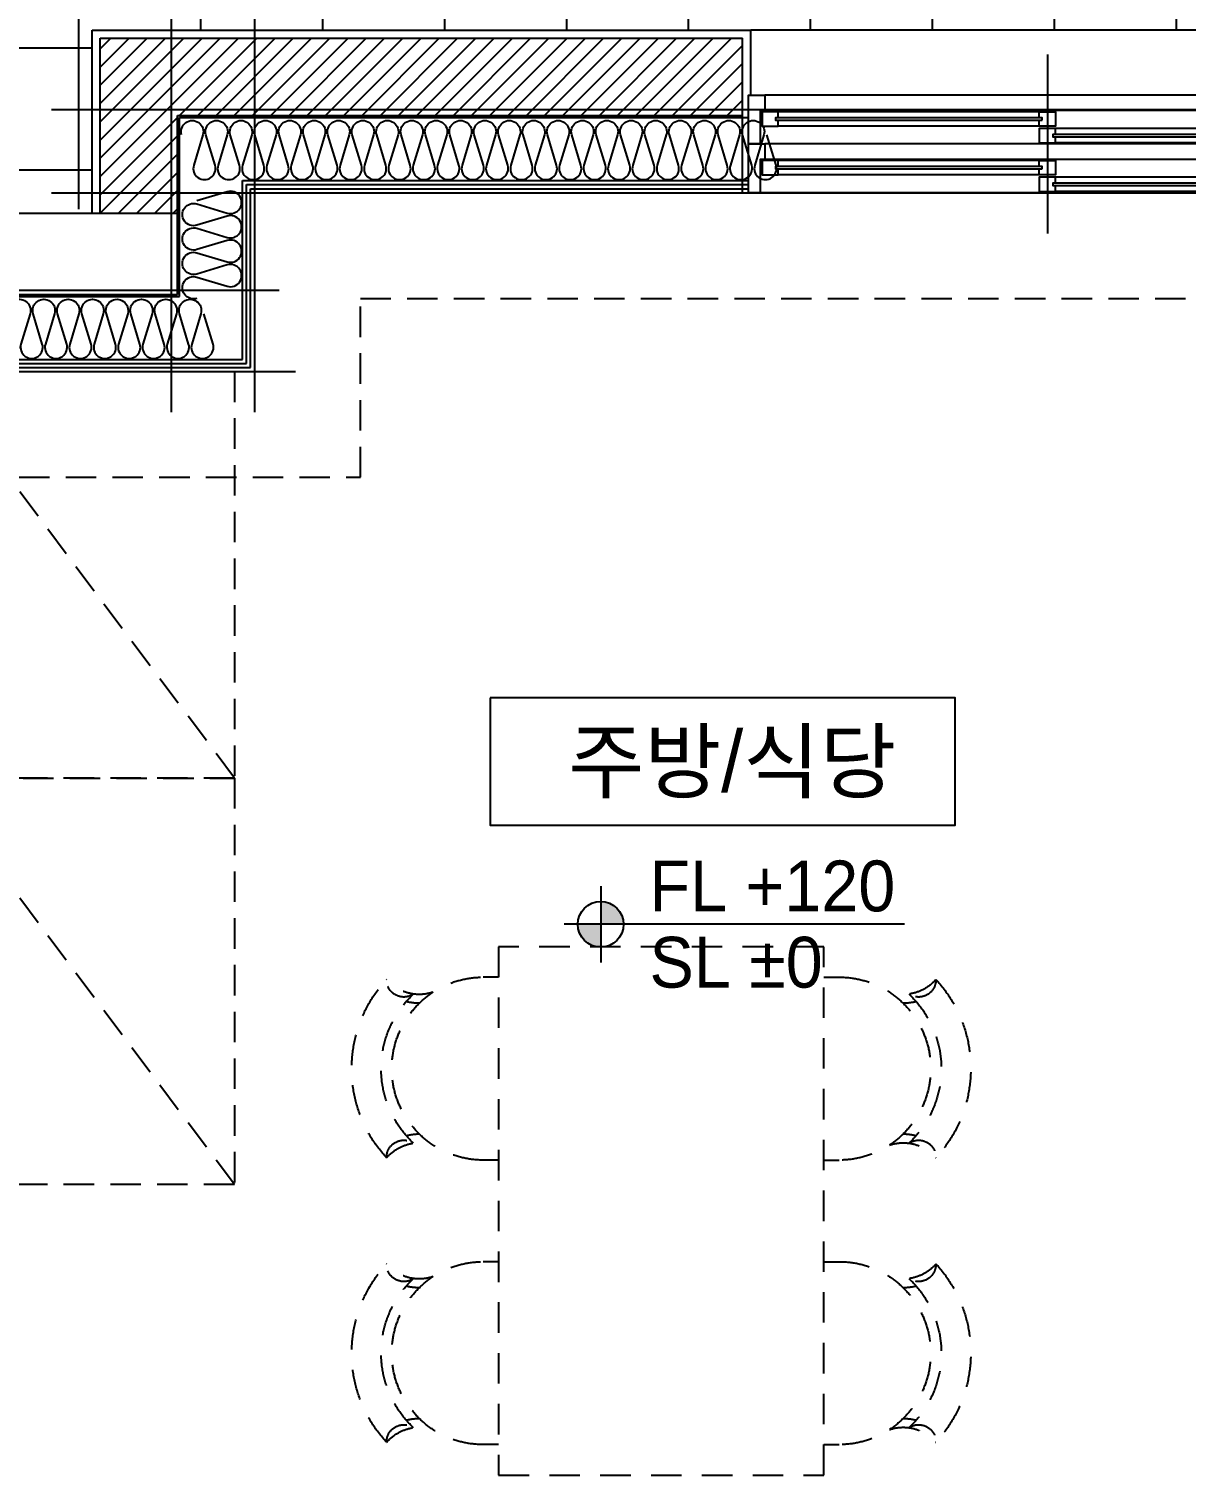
# Model space of a CAD drawing. Header units: millimetres. Extents: x -24416 to 92204, y -190080 to 23760.
# Drawn here: x 9279 to 12126, y -147088 to -143530 of the extents above; entities that cross this region are included whole.
import ezdxf
from ezdxf.enums import TextEntityAlignment as Align

# ---------------------------------------------------------------- set-up
doc = ezdxf.new("R2010")
doc.units = ezdxf.units.MM
doc.header["$LTSCALE"] = 50
for name, pattern in [('AUDIT_D_220706163347-0', [0]), ('CEN', [62, 60, -1, 0, -1]), ('HD', [2.5, 1.5, -1]), ('HID', [2.3, 1.5, -0.8])]:
    doc.linetypes.add(name, pattern=pattern)
for name, color, linetype in [('A-레벨', 7, 'AUDIT_D_220706163347-0'), ('A-창호부호', 4, 'Continuous'), ('A_HAT', 8, 'Continuous'), ('CEN_CON', 1, 'CEN'), ('CEN_WALL', 12, 'CEN'), ('CONC', 2, 'Continuous'), ('dan1', 7, 'HID'), ('ELE4', 4, 'Continuous'), ('FIN', 6, 'Continuous'), ('FUR_가구', 8, 'HD'), ('FUR_가전', 8, 'HID'), ('INS', 8, 'Continuous'), ('WAL', 3, 'Continuous'), ('WAL_DRY', 7, 'Continuous'), ('WIN', 4, 'Continuous'), ('바닥타일', 8, 'Continuous'), ('실명', 3, 'AUDIT_D_220706163347-0'), ('실명박스', 7, 'AUDIT_D_220706163347-0')]:
    doc.layers.add(name, color=color, linetype=linetype)
doc.layers.add('Defpoint', color=135, linetype='Continuous', plot=False)
doc.layers.add('MC', color=135, linetype='Continuous', plot=False)
doc.styles.add('HAUD01', font='Dotum.ttf')

# ---------------------------------------------------------------- blocks, each defined once
blk = doc.blocks.new('식탁-1300x800')
at = {"layer": 'FUR_가구'}
for p, q in [((75, 800), (75, 837.8)), ((525, 800), (525, 837.8)), ((775, 800), (775, 837.8)), ((1225, 800), (1225, 837.8)), ((75, 0), (75, -37.8)), ((525, 0), (525, -37.8)), ((775, 0), (775, -37.8)), ((1225, 0), (1225, -37.8))]:
    blk.add_line(p, q, dxfattribs=at)
blk.add_lwpolyline([(0, 800), (1300, 800), (1300, 0), (0, 0)], close=True, dxfattribs=at)
for centre, radius, start, end in [((300, 837.8), 323.6, 47.307, 132.693), ((1000, 837.8), 323.6, 47.307, 132.693), ((81.5, 1033.2), 42.4, 325.904, 91.1712), ((11.9, 995.4), 105.6, 341.0855, 49.4454), ((300, 837.8), 251.2, 43.0982, 136.9019), ((518.5, 1033.2), 42.4, 88.8288, 214.096), ((588.1, 995.4), 105.6, 130.5546, 198.9145), ((781.5, 1033.2), 42.4, 325.904, 91.1712), ((711.9, 995.4), 105.6, 341.0855, 49.4454), ((1000, 837.8), 251.2, 43.0981, 136.9018), ((1218.5, 1033.2), 42.4, 88.8288, 214.096), ((1288.1, 995.4), 105.6, 130.5546, 198.9145), ((300, 837.8), 225, 0, 180), ((1000, 837.8), 225, 360, 180), ((11.9, 995.4), 127.4, 359.9704, 14.5481), ((588.1, 995.4), 127.4, 165.452, 180.0296), ((711.9, 995.4), 127.4, 359.9704, 14.548), ((1288.1, 995.4), 127.4, 165.4519, 180.0296), ((300, -37.8), 225, 180, 360), ((1000, -37.8), 225, 180, 0), ((11.9, -195.4), 105.6, 310.5546, 18.9145), ((588.1, -195.4), 105.6, 161.0855, 229.4454), ((711.9, -195.4), 105.6, 310.5546, 18.9145), ((1288.1, -195.4), 105.6, 161.0855, 229.4454), ((81.5, -233.2), 42.4, 268.8288, 34.096), ((300, -37.8), 251.2, 223.0981, 316.9018), ((11.9, -195.4), 127.4, 345.4519, 0.0296), ((588.1, -195.4), 127.4, 179.9704, 194.548), ((518.5, -233.2), 42.4, 145.904, 271.1712), ((781.5, -233.2), 42.4, 268.8288, 34.096), ((1000, -37.8), 251.2, 223.0982, 316.9019), ((711.9, -195.4), 127.4, 345.452, 0.0296), ((1288.1, -195.4), 127.4, 179.9704, 194.5481), ((1218.5, -233.2), 42.4, 145.904, 271.1712), ((300, -37.8), 323.6, 227.307, 312.693), ((1000, -37.8), 323.6, 227.307, 312.693)]:
    blk.add_arc(centre, radius, start, end, dxfattribs=at)
blk = doc.blocks.new('WIN_이중창_1500')
at = {"layer": 'Defpoint'}
for p, q in [((-15, 240), (-15, 0)), ((1485, 240), (1485, 0))]:
    blk.add_line(p, q, dxfattribs=at)
at = {"layer": 'WIN'}
blk.add_line((735, -100), (735, 340), dxfattribs=at)
at = {"layer": 'WIN', "color": 8}
for p, q in [((1442, 240), (28, 240)), ((1397, 237), (755, 237)), ((715, 196), (73, 196)), ((1397, 202), (755, 202)), ((1430, 158), (40, 158)), ((715, 161), (73, 161)), ((1430, 120), (40, 120)), ((1397, 117), (755, 117)), ((715, 76), (73, 76)), ((1397, 82), (755, 82)), ((1430, 38), (40, 38)), ((715, 41), (73, 41)), ((1430, 0), (40, 0))]:
    blk.add_line(p, q, dxfattribs=at)
at = {"layer": 'WIN'}
for points in [[(40, 158), (28, 158), (28, 240), (0, 240), (0, 120), (40, 120), (40, 158)], [(755, 216.5), (755, 202), (715, 202), (715, 237), (755, 237), (755, 222.5)], [(1404, 222.5), (1404, 216.5), (748, 216.5), (748, 222.5), (1404, 222.5)], [(1397, 216.5), (1397, 202), (1437, 202), (1437, 237), (1397, 237), (1397, 222.5)], [(1430, 158), (1442, 158), (1442, 240), (1470, 240), (1470, 120), (1430, 120), (1430, 158)], [(73, 175.5), (73, 161), (33, 161), (33, 196), (73, 196), (73, 181.5)], [(722, 181.5), (722, 175.5), (66, 175.5), (66, 181.5), (722, 181.5)], [(715, 175.5), (715, 161), (755, 161), (755, 196), (715, 196), (715, 181.5)], [(40, 38), (28, 38), (28, 120), (0, 120), (0, 0), (40, 0), (40, 38)], [(755, 96.5), (755, 82), (715, 82), (715, 117), (755, 117), (755, 102.5)], [(1397, 96.5), (1397, 82), (1437, 82), (1437, 117), (1397, 117), (1397, 102.5)], [(1430, 38), (1442, 38), (1442, 120), (1470, 120), (1470, 0), (1430, 0), (1430, 38)], [(73, 55.5), (73, 41), (33, 41), (33, 76), (73, 76), (73, 61.5)], [(715, 55.5), (715, 41), (755, 41), (755, 76), (715, 76), (715, 61.5)], [(1404, 102.5), (1404, 96.5), (748, 96.5), (748, 102.5), (1404, 102.5)], [(722, 61.5), (722, 55.5), (66, 55.5), (66, 61.5), (722, 61.5)]]:
    blk.add_lwpolyline(points, dxfattribs=at)
blk = doc.blocks.new('insul1')
blk.add_lwpolyline([(0, 0.25, 1.344031), (0.35, 0.25), (0.2, 0.75, -1.344031), (0.55, 0.75), (0.4, 0.25)], format="xyb")
blk = doc.blocks.new('U-131A(기본)', base_point=(-95320.8, -158830.5))
at = {"layer": 'A_HAT'}
h = blk.add_hatch(dxfattribs=at)
h.set_pattern_fill('ANSI31', color=256, scale=10, style=0)
h.set_pattern_definition([(45, (-296247.877, -137577.174), (-22.4506403, 22.4506403), [])])
h.paths.add_polyline_path([(-90945.8, -150070.5), (-89365.8, -150070.5), (-89365.8, -150260.5), (-90755.8, -150260.5), (-90755.8, -150500.5), (-90945.8, -150500.5)])
at = {"layer": '바닥타일'}
h = blk.add_hatch(dxfattribs=at)
h.set_pattern_fill('_USER', color=256, scale=300, double=1, pattern_type=0)
h.set_pattern_definition([(0, (-296297.88, -137577.17), (0, 300), []), (90, (-296297.88, -137577.17), (-300, 2e-14), [])])
h.paths.add_polyline_path([(-87035.8, -150050.5), (-87035.8, -148695.5), (-90735.8, -148695.5), (-90735.8, -149580.5), (-91205.8, -149580.5), (-91205.8, -148695.5), (-93145.8, -148695.5), (-93145.8, -149285.5), (-95195.8, -149285.5), (-95195.8, -150490.5), (-90965.8, -150490.5), (-90965.8, -150050.5)])
at = {"layer": 'CEN_CON'}
blk.add_line((-93505.8, -150690.5), (-90465.8, -150690.5), dxfattribs=at)
at = {"layer": 'CEN_WALL'}
for p, q in [((-90770.8, -150990.5), (-90770.8, -148195.5)), ((-91065.8, -150245.5), (-86665.8, -150245.5))]:
    blk.add_line(p, q, dxfattribs=at)
at = {"layer": 'CONC'}
for p, q in [((-93255.8, -150500.5), (-90755.8, -150500.5)), ((-90755.8, -150700.5), (-90755.8, -150500.5)), ((-93255.8, -150700.5), (-90755.8, -150700.5))]:
    blk.add_line(p, q, dxfattribs=at)
at = {"layer": 'dan1'}
blk.add_lwpolyline([(-91375.8, -151150.5), (-90305.8, -151150.5), (-90305.8, -150710.5), (-87465.8, -150710.5), (-87465.8, -152255.5), (-87155.8, -152255.5)], dxfattribs=at)
at = {"layer": 'ELE4'}
blk.add_line((-87885.8, -150050.5), (-89345.8, -150050.5), dxfattribs=at)
at = {"layer": 'FIN'}
for p, q in [((-90965.8, -150050.5), (-89345.8, -150050.5)), ((-90965.8, -150500.5), (-90965.8, -150050.5)), ((-89345.8, -150210.5), (-89345.8, -150050.5))]:
    blk.add_line(p, q, dxfattribs=at)
at = {"layer": 'FUR_가전'}
for points in [[(-90615.8, -151890.5), (-91365.8, -151890.5), (-91365.8, -150890.5), (-90615.8, -150890.5), (-90615.8, -151890.5), (-91365.8, -150890.5)], [(-90615.8, -152890.5), (-91365.8, -152890.5), (-91365.8, -151890.5), (-90615.8, -151890.5), (-90615.8, -152890.5), (-91365.8, -151890.5)]]:
    blk.add_lwpolyline(points, dxfattribs=at)
at = {"layer": 'INS'}
for p, q in [((-90750.8, -150265.5), (-89350.8, -150265.5)), ((-90750.8, -150705.5), (-90750.8, -150265.5)), ((-90595.8, -150420.5), (-89350.8, -150420.5)), ((-90595.8, -150860.5), (-90595.8, -150420.5)), ((-93810.8, -150705.5), (-90750.8, -150705.5)), ((-91375.8, -150860.5), (-90595.8, -150860.5))]:
    blk.add_line(p, q, dxfattribs=at)
at = {"layer": 'MC'}
for p, q in [((-90565.8, -150990.5), (-90565.8, -148195.5)), ((-91065.8, -150450.5), (-86665.8, -150450.5)), ((-91675.8, -150890.5), (-90465.8, -150890.5))]:
    blk.add_line(p, q, dxfattribs=at)
at = {"layer": 'WAL'}
for p, q in [((-90945.8, -150070.5), (-89365.8, -150070.5)), ((-90945.8, -150500.5), (-90945.8, -150070.5)), ((-89365.8, -150260.5), (-89365.8, -150070.5)), ((-90755.8, -150260.5), (-89365.8, -150260.5)), ((-90755.8, -150700.5), (-90755.8, -150260.5))]:
    blk.add_line(p, q, dxfattribs=at)
at = {"layer": 'WAL_DRY'}
for p, q in [((-90585.8, -150870.5), (-90585.8, -150430.5)), ((-90585.8, -150430.5), (-89350.8, -150430.5)), ((-90575.8, -150440.5), (-89350.8, -150440.5)), ((-90575.8, -150880.5), (-90575.8, -150440.5)), ((-91375.8, -150870.5), (-90585.8, -150870.5)), ((-91375.8, -150880.5), (-90575.8, -150880.5))]:
    blk.add_line(p, q, dxfattribs=at)
at = {"layer": 'FUR_가구', "xscale": -1, "rotation": 90}
blk.add_blockref('식탁-1300x800', (-89165.8, -152305.5), dxfattribs=at)
at = {"layer": 'INS', "row_count": 1}
for p, xscale, yscale, zscale, rotation, column_count, row_spacing, column_spacing in [((-90745.8, -150270.5), -150, 150, 150, 180, 24, 0, -60), ((-90745.8, -150710.5), -150.0000000000001, 150.0000000000001, 150.0000000000001, 270, 4, -1.577721810442024e-30, -60.00000000000004), ((-93810.8, -150710.5), -150, 150, 150, 180, 52, 0, -60)]:
    blk.add_blockref('insul1', p, dxfattribs=dict(at, xscale=xscale, yscale=yscale, zscale=zscale, rotation=rotation, column_count=column_count, row_spacing=row_spacing, column_spacing=column_spacing))
at = {"layer": 'WIN', "xscale": -1, "rotation": 180}
blk.add_blockref('WIN_이중창_1500', (-89350.8, -150210.5), dxfattribs=at)
blk = doc.blocks.new('A$Cb33ca4a3')
at = {"layer": 'A-레벨'}
h = blk.add_hatch(color=256, dxfattribs=at)
h.paths.add_polyline_path([(10686, -169549.4), (10686, -169493.1), (10629.7, -169493.1, 0.414214)])
h.paths.add_polyline_path([(10686, -169436.9), (10686, -169493.1), (10742.2, -169493.1, 0.414214)])
for p, q in [((10686, -169399.4), (10686, -169586.9)), ((11433.1, -169493.1), (10596, -169493.1))]:
    blk.add_line(p, q, dxfattribs=at)
blk.add_circle((10686, -169493.1), 56.2, dxfattribs=at)
at = {"layer": 'A-레벨', "color": 4, "style": 'HAUD01'}
for s, p in [('FL +120', (10806, -169461.2)), ('SL %%P0', (10806, -169648.9))]:
    blk.add_text(s, height=125, dxfattribs=at).set_placement(p)

msp = doc.modelspace()

# ---------------------------------------------------------------- linework, layer by layer
at = {"layer": '실명박스'}
msp.add_lwpolyline([(10414.4, -145176.3), (10414.4, -145488.8), (11558.1, -145488.8), (11558.1, -145176.3)], close=True, dxfattribs=at)

# ---------------------------------------------------------------- block references
msp.add_blockref('U-131A(기본)', (5079.9, -152313.2))
at = {"layer": 'A-창호부호'}
msp.add_blockref('A$Cb33ca4a3', (0, 23760), dxfattribs=at)

# ---------------------------------------------------------------- texts
at = {"layer": '실명', "style": 'HAUD01'}
msp.add_text('주방/식당', height=150, dxfattribs=at).set_placement((11009.4, -145330.4), align=Align.MIDDLE)

doc.saveas('drawing.dxf')
